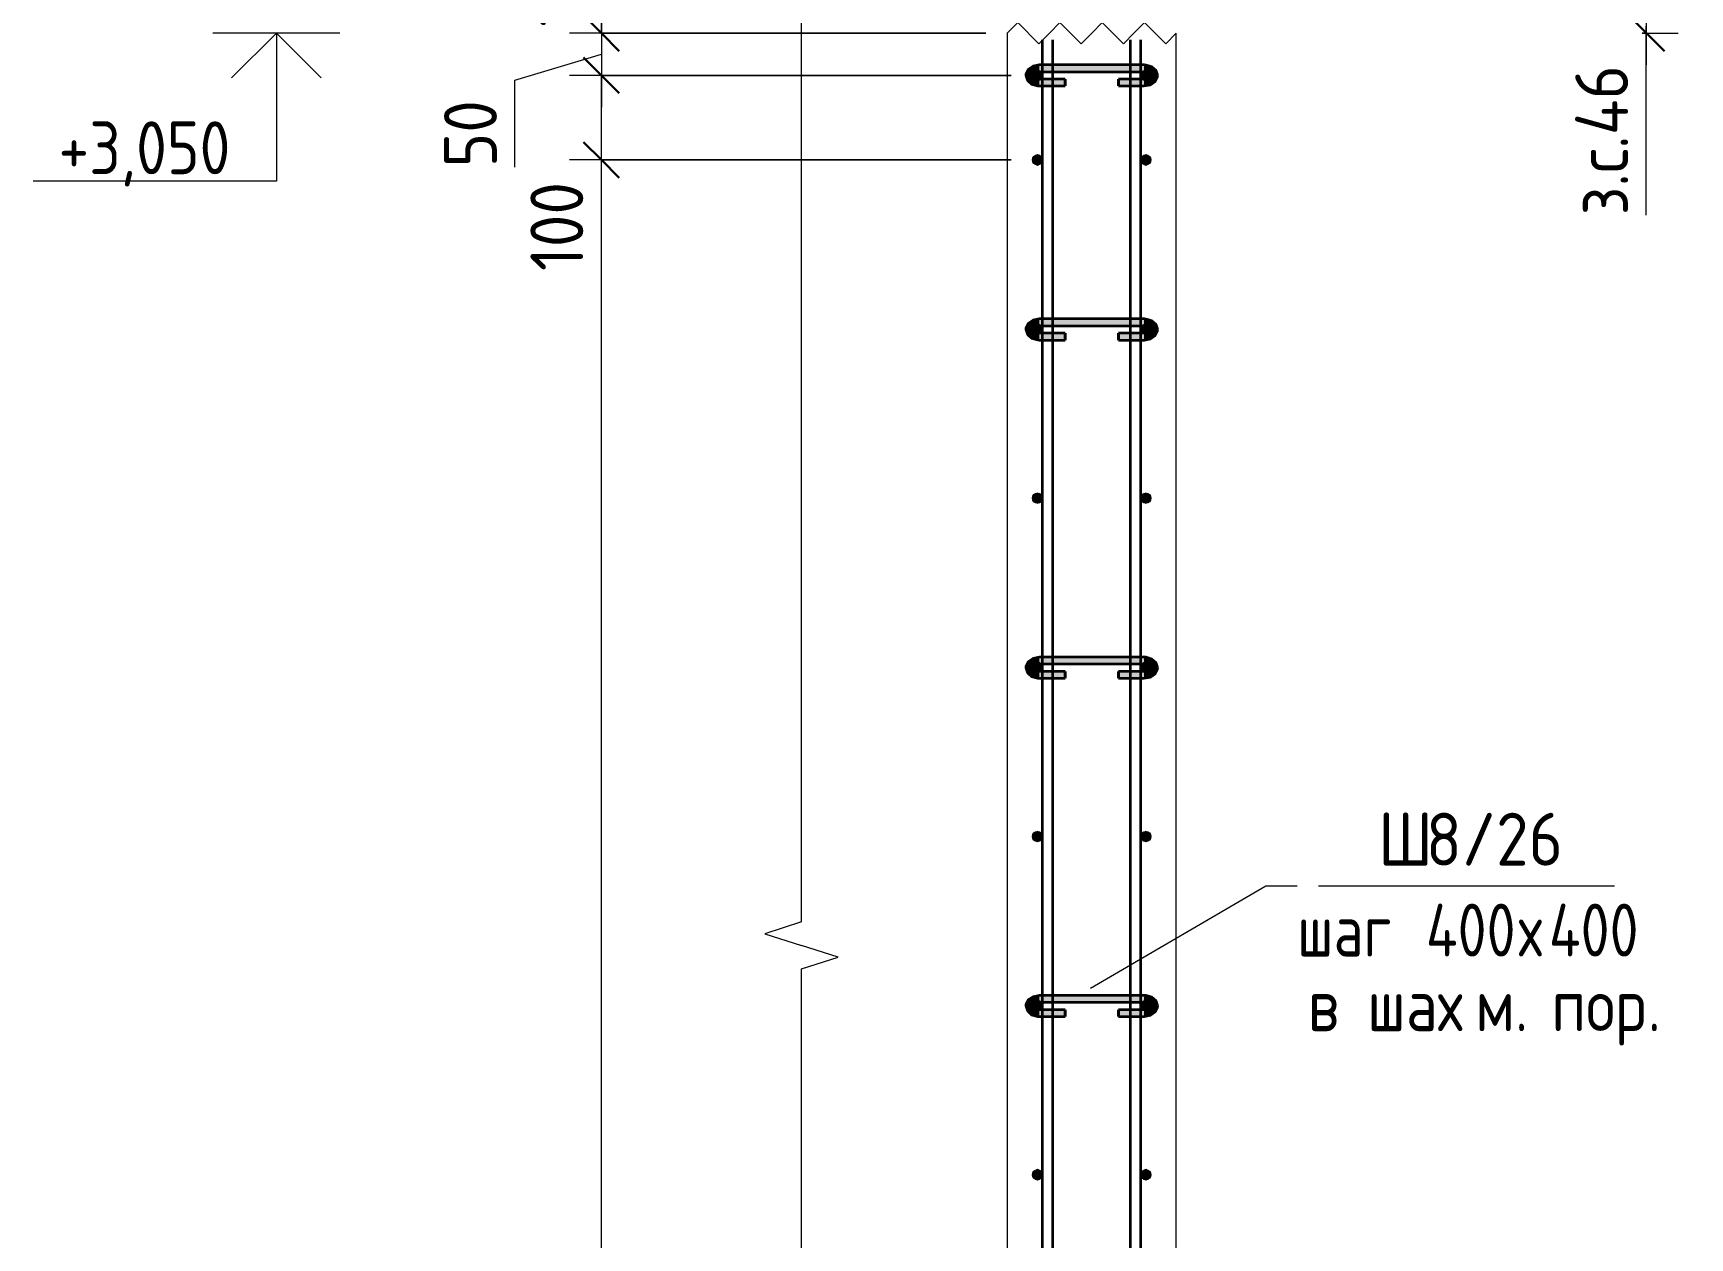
# Model space of a CAD drawing. Header units: millimetres. Extents: x 67134 to 118201, y -4983 to 13821.
# Drawn here: x 111119 to 113078, y 1625 to 3050 of the extents above; entities that cross this region are included whole.
import ezdxf

# ---------------------------------------------------------------- set-up
doc = ezdxf.new("R2010")
doc.units = ezdxf.units.MM
for name, color, linetype, lineweight in [('AA_Dim', 7, 'Continuous', 9), ('AA_Dim-25', 7, 'Continuous', 9), ('AA_Oformlenie', 7, 'Continuous', 9), ('AA_Vinoska', 7, 'Continuous', 9), ('AA_Visotnaya otmetka', 7, 'Continuous', 9), ('AF_Stena_Опалубка', 253, 'Continuous', 20), ('Gen_Text', 7, 'Continuous', 9), ('KR_Armatura', 7, 'Continuous', 20), ('KR_Armatura_Tonkie', 7, 'Continuous', 20)]:
    doc.layers.add(name, color=color, linetype=linetype, lineweight=lineweight)
doc.styles.add('ISOCPEUR_6', font='isocpeur.TTF', dxfattribs={"width": 0.85, "height": 62.5})
doc.styles.add('ISOCPEUR_7', font='isocpeur.TTF', dxfattribs={"width": 0.9, "height": 62.5})
doc.styles.add('ISOCPEUR_8', font='isocpeur.TTF', dxfattribs={"width": 0.8, "height": 62.5})
doc.dimstyles.new('00_Точн_3_знака__прозр__2', dxfattribs={"dimscale": 304.8, "dimtxt": 62.672186, "dimasz": 0.139436, "dimexe": 0.123031, "dimexo": 0.082021, "dimgap": 0.008202, "dimtad": 1, "dimdec": 3, "dimrnd": 0.001, "dimdsep": 46, "dimtxsty": 'ISOCPEUR_7', "dimblk1": 'OBLIQUE', "dimblk2": 'OBLIQUE', "dimsah": 1, "dimcen": 0.09, "dimdle": 0.123031, "dimazin": 0, "dimtfac": 1, "dimtdec": 4, "dimtix": 1, "dimtmove": 1, "dimatfit": 3, "dimfxl": 1, "dimtvp": 1, "dimtolj": 1, "dimtzin": 0, "dimlwd": 18, "dimlwe": 18, "dimarcsym": 2})
doc.dimstyles.new('00_Точн_3_знака__прозр__3', dxfattribs={"dimscale": 304.8, "dimtxt": 62.672186, "dimasz": 0.139436, "dimexe": 0.123031, "dimexo": 0.082021, "dimgap": 0.008202, "dimtad": 1, "dimdec": 3, "dimrnd": 0.001, "dimdsep": 46, "dimtxsty": 'ISOCPEUR_7', "dimblk1": 'OBLIQUE', "dimblk2": 'OBLIQUE', "dimsah": 1, "dimcen": 0.09, "dimdle": 0.123031, "dimazin": 0, "dimtfac": 1, "dimtdec": 4, "dimtix": 1, "dimtmove": 0, "dimatfit": 3, "dimfxl": 1, "dimtvp": 1, "dimtolj": 1, "dimtzin": 0, "dimlwd": 18, "dimlwe": 18, "dimarcsym": 2})

# ---------------------------------------------------------------- blocks, each defined once
blk = doc.blocks.new('261_Шпилька массив _НесАрм_РабПлоск_ - 8 А240-4096871-2-2 Армирование')
at = {"layer": 'KR_Armatura_Tonkie', "lineweight": 35}
for points in [[(-11591.8, 2988.6), (-11591.8, 2995.5), (-11598, 2996.9), (-11599.4, 2998.7), (-11599.8, 2999.9), (-11598.8, 3002.8), (-11595.8, 3004.8), (-11591.8, 3005.6), (-11591.8, 3012.4), (-11597.9, 3011.5), (-11600.7, 3010.1), (-11604.3, 3007), (-11606.8, 3003.7), (-11607.8, 2999.9), (-11606.6, 2995.6), (-11603.2, 2991.9), (-11598, 2989.5), (-11595.2, 2989.1)], [(-11551.2, 3005.6), (-11468, 3005.6), (-11468, 3012.4), (-11591.8, 3012.3), (-11591.8, 3005.6), (-11573.8, 3005.6)], [(-11472, 3004.4), (-11468, 3004.6), (-11468, 3005.6), (-11591.8, 3005.6), (-11591.8, 3004.4), (-11483.2, 3004.4)], [(-11468, 2988.6), (-11461.9, 2989.5), (-11456.7, 2991.9), (-11453.2, 2995.6), (-11452, 2999.9), (-11453.2, 3004.3), (-11455.6, 3007.8), (-11460.5, 3011), (-11468, 3012.3), (-11468, 3005.6), (-11464, 3004.8), (-11461.1, 3002.8), (-11460.1, 2999.8), (-11460.6, 2998.3), (-11462.5, 2996.7), (-11468, 2995.3), (-11468, 2989.1)], [(-11561.5, 2988.6), (-11561.5, 2995.5), (-11591.8, 2995.3), (-11591.8, 2988.6), (-11576, 2988.6)], [(-11588, 2987.5), (-11561.5, 2987.6), (-11561.5, 2988.6), (-11591.8, 2988.6), (-11591.8, 2987.5)], [(-11468, 2988.6), (-11468, 2995.5), (-11498.3, 2995.3), (-11498.3, 2988.6), (-11472, 2988.6)], [(-11484, 2987.5), (-11468, 2987.6), (-11468, 2988.6), (-11498.3, 2988.6), (-11498.3, 2987.5)], [(-11591.8, 2688.2), (-11591.8, 2695), (-11598, 2696.5), (-11599.3, 2698), (-11599.8, 2699.5), (-11598.8, 2702.3), (-11595.8, 2704.4), (-11591.8, 2705.2), (-11591.8, 2712), (-11597.9, 2711), (-11600.7, 2709.7), (-11604.3, 2706.6), (-11606.6, 2703.8), (-11607.8, 2699.5), (-11606.6, 2695.2), (-11603.2, 2691.5), (-11598, 2689.1), (-11595.7, 2688.7)], [(-11505.9, 2705.2), (-11468, 2705.2), (-11468, 2712), (-11591.8, 2711.9), (-11591.8, 2705.2), (-11551.2, 2705.2)], [(-11472, 2704), (-11468, 2704.1), (-11468, 2705.2), (-11591.8, 2705.2), (-11591.8, 2704), (-11483.2, 2704)], [(-11468, 2688.2), (-11461.9, 2689.1), (-11456.7, 2691.5), (-11453.2, 2695.2), (-11452, 2699.5), (-11453.2, 2703.8), (-11455.6, 2707.4), (-11460.5, 2710.5), (-11468, 2711.9), (-11468, 2705.2), (-11464, 2704.4), (-11461.1, 2702.3), (-11460.1, 2699.3), (-11460.6, 2697.9), (-11462.5, 2696.3), (-11468, 2694.9), (-11468, 2689)], [(-11576, 2688.2), (-11561.5, 2688.2), (-11561.5, 2695), (-11591.8, 2694.9), (-11591.8, 2688.2), (-11588, 2688.2)], [(-11588, 2687), (-11561.5, 2687.2), (-11561.5, 2688.2), (-11591.8, 2688.2), (-11591.8, 2687)], [(-11483.2, 2688.2), (-11468, 2688.2), (-11468, 2695), (-11498.3, 2694.9), (-11498.3, 2688.2), (-11484, 2688.2)], [(-11472, 2687), (-11468, 2687.2), (-11468, 2688.2), (-11498.3, 2688.2), (-11498.3, 2687), (-11483.2, 2687)], [(-11591.8, 2288.2), (-11591.8, 2295), (-11598, 2296.5), (-11599.4, 2298.2), (-11599.8, 2299.5), (-11598.8, 2302.3), (-11595.8, 2304.4), (-11591.8, 2305.2), (-11591.8, 2312), (-11597.9, 2311), (-11600.7, 2309.7), (-11604.3, 2306.6), (-11606.6, 2303.8), (-11607.8, 2299.5), (-11606.6, 2295.2), (-11603.2, 2291.5), (-11598, 2289.1), (-11595.7, 2288.7)], [(-11551.2, 2305.2), (-11468, 2305.2), (-11468, 2312), (-11591.8, 2311.9), (-11591.8, 2305.2), (-11573.8, 2305.2)], [(-11468, 2288.2), (-11461.9, 2289.1), (-11456.7, 2291.5), (-11453.2, 2295.2), (-11452, 2299.5), (-11453.2, 2303.8), (-11455.6, 2307.4), (-11460.5, 2310.5), (-11468, 2311.9), (-11468, 2305.2), (-11464, 2304.4), (-11461.1, 2302.3), (-11460.1, 2299.3), (-11460.6, 2297.9), (-11462.5, 2296.3), (-11468, 2294.9), (-11468, 2289)], [(-11576, 2304), (-11468, 2304.1), (-11468, 2305.2), (-11591.8, 2305.2), (-11591.8, 2304), (-11588, 2304)], [(-11591.8, 2288.2), (-11561.5, 2288.2), (-11561.5, 2295), (-11591.8, 2294.9), (-11591.8, 2289)], [(-11484, 2288.2), (-11468, 2288.2), (-11468, 2295), (-11498.3, 2294.9), (-11498.3, 2288.2)], [(-11588, 2287), (-11561.5, 2287.2), (-11561.5, 2288.2), (-11591.8, 2288.2), (-11591.8, 2287)], [(-11484, 2287), (-11468, 2287.2), (-11468, 2288.2), (-11498.3, 2288.2), (-11498.3, 2287)], [(-11591.8, 1888.2), (-11591.8, 1895), (-11598, 1896.5), (-11599.3, 1898), (-11599.8, 1899.5), (-11598.8, 1902.3), (-11595.8, 1904.4), (-11591.8, 1905.2), (-11591.8, 1912), (-11597.9, 1911), (-11600.7, 1909.7), (-11604.3, 1906.6), (-11606.6, 1903.8), (-11607.8, 1899.5), (-11606.6, 1895.2), (-11603.2, 1891.5), (-11598, 1889.1), (-11595.7, 1888.7)], [(-11551.2, 1905.2), (-11468, 1905.2), (-11468, 1912), (-11591.8, 1911.8), (-11591.8, 1905.2), (-11573.8, 1905.2)], [(-11551.2, 1904), (-11468, 1904.1), (-11468, 1905.2), (-11591.8, 1905.2), (-11591.8, 1904), (-11573.8, 1904)], [(-11468, 1888.2), (-11461.9, 1889.1), (-11456.7, 1891.5), (-11453.2, 1895.2), (-11452, 1899.5), (-11453.2, 1903.8), (-11455.6, 1907.4), (-11460.5, 1910.5), (-11468, 1911.8), (-11468, 1905.2), (-11464, 1904.4), (-11461.1, 1902.3), (-11460.1, 1899.3), (-11460.6, 1897.9), (-11462.5, 1896.3), (-11468, 1894.9), (-11468, 1889)], [(-11588, 1888.2), (-11561.5, 1888.2), (-11561.5, 1895), (-11591.8, 1894.9), (-11591.8, 1888.2)], [(-11573.8, 1887), (-11561.5, 1887.2), (-11561.5, 1888.2), (-11591.8, 1888.2), (-11591.8, 1887), (-11576, 1887)], [(-11484, 1888.2), (-11468, 1888.2), (-11468, 1895), (-11498.3, 1894.9), (-11498.3, 1888.2)], [(-11472, 1887), (-11468, 1887.2), (-11468, 1888.2), (-11498.3, 1888.2), (-11498.3, 1887), (-11483.2, 1887)]]:
    blk.add_hatch(color=256, dxfattribs=at).paths.add_polyline_path(points)
h = blk.add_hatch(color=256, dxfattribs=at)
h.paths.add_polyline_path([(-11591.8, 2987.5), (-11591.8, 2988.6), (-11598, 2989.5), (-11603.2, 2991.9), (-11603.8, 2992.3), (-11599.4, 2989.1), (-11597.9, 2988.4), (-11595.3, 2988)])
h.paths.add_polyline_path([(-11599.3, 3001.4), (-11598, 3003), (-11591.8, 3004.6), (-11591.8, 3005.6), (-11595.8, 3004.8), (-11598.8, 3002.7), (-11599, 3002.2)])
h = blk.add_hatch(color=256, dxfattribs=at)
h.paths.add_polyline_path([(-11468, 2987.5), (-11460.5, 2988.9), (-11455.6, 2992), (-11453.2, 2995.6), (-11456.7, 2991.9), (-11461.9, 2989.5), (-11468, 2988.6), (-11468, 2987.6)])
h.paths.add_polyline_path([(-11460.8, 3001.9), (-11461.1, 3002.8), (-11464.6, 3005), (-11468, 3005.6), (-11468, 3004.4), (-11467.4, 3004.3), (-11460.9, 3001.9)])
h = blk.add_hatch(color=256, dxfattribs=at)
h.paths.add_polyline_path([(-11591.8, 2687), (-11591.8, 2688.2), (-11598, 2689.1), (-11603.2, 2691.5), (-11603.8, 2691.9), (-11599.4, 2688.7), (-11597.9, 2688), (-11595.3, 2687.6)])
h.paths.add_polyline_path([(-11599.3, 2701), (-11598, 2702.6), (-11591.8, 2704.1), (-11591.8, 2705.2), (-11595.8, 2704.4), (-11598.8, 2702.3), (-11599, 2701.7)])
h = blk.add_hatch(color=256, dxfattribs=at)
h.paths.add_polyline_path([(-11468, 2687), (-11460.5, 2688.5), (-11455.6, 2691.6), (-11453.2, 2695.2), (-11456.7, 2691.5), (-11462.1, 2689), (-11468, 2688.2), (-11468, 2687.2)])
h.paths.add_polyline_path([(-11460.8, 2701.4), (-11461.1, 2702.3), (-11464.6, 2704.5), (-11468, 2705.2), (-11468, 2704), (-11467.4, 2703.9), (-11461.1, 2701.5)])
h = blk.add_hatch(color=256, dxfattribs=at)
h.paths.add_polyline_path([(-11591.8, 2287), (-11591.8, 2288.2), (-11598, 2289.1), (-11603.2, 2291.5), (-11601.9, 2290.3), (-11599.4, 2288.7), (-11597.9, 2288), (-11595.3, 2287.6)])
h.paths.add_polyline_path([(-11599.3, 2301), (-11598, 2302.6), (-11591.8, 2304.1), (-11591.8, 2305.2), (-11595.8, 2304.4), (-11598.8, 2302.3), (-11599, 2301.7)])
h = blk.add_hatch(color=256, dxfattribs=at)
h.paths.add_polyline_path([(-11468, 2287), (-11460.5, 2288.5), (-11455.6, 2291.6), (-11453.2, 2295.2), (-11456.7, 2291.5), (-11462.1, 2289), (-11468, 2288.2), (-11468, 2287.2)])
h.paths.add_polyline_path([(-11460.8, 2301.4), (-11461.1, 2302.3), (-11464.6, 2304.5), (-11468, 2305.2), (-11468, 2304), (-11467.4, 2303.9), (-11460.9, 2301.5)])
h = blk.add_hatch(color=256, dxfattribs=at)
h.paths.add_polyline_path([(-11591.8, 1887), (-11591.8, 1888.2), (-11598, 1889.1), (-11603.2, 1891.5), (-11603.8, 1891.9), (-11599.4, 1888.7), (-11597.9, 1888), (-11595.3, 1887.6)])
h.paths.add_polyline_path([(-11599.3, 1901), (-11598, 1902.6), (-11591.8, 1904.1), (-11591.8, 1905.2), (-11595.8, 1904.4), (-11598.8, 1902.3), (-11599, 1901.7)])
h = blk.add_hatch(color=256, dxfattribs=at)
h.paths.add_polyline_path([(-11468, 1887), (-11460.5, 1888.5), (-11455.6, 1891.6), (-11453.2, 1895.2), (-11456.7, 1891.5), (-11462.1, 1889), (-11468, 1888.2), (-11468, 1887.2)])
h.paths.add_polyline_path([(-11460.8, 1901.4), (-11461.1, 1902.3), (-11464.6, 1904.5), (-11468, 1905.2), (-11468, 1904), (-11467.4, 1903.9), (-11461.1, 1901.5)])
for p, q in [((-11588, 3012.4), (-11591.8, 3012.4)), ((-11591.8, 3004.4), (-11588, 3004.4)), ((-11576, 3012.4), (-11588, 3012.4)), ((-11588, 3004.4), (-11576, 3004.4)), ((-11484, 3012.4), (-11576, 3012.4)), ((-11576, 3004.4), (-11484, 3004.4)), ((-11472, 3012.4), (-11484, 3012.4)), ((-11484, 3004.4), (-11472, 3004.4)), ((-11468, 3012.4), (-11472, 3012.4)), ((-11472, 3004.4), (-11468, 3004.4)), ((-11588, 2995.5), (-11591.8, 2995.5)), ((-11591.8, 2987.5), (-11588, 2987.5)), ((-11576, 2995.5), (-11588, 2995.5)), ((-11588, 2987.5), (-11576, 2987.5)), ((-11561.5, 2995.5), (-11576, 2995.5)), ((-11576, 2987.5), (-11561.5, 2987.5)), ((-11561.5, 2995.5), (-11561.5, 2988.6)), ((-11561.5, 2994.3), (-11561.5, 2995.3)), ((-11561.5, 2987.6), (-11561.5, 2994.3)), ((-11561.5, 2988.6), (-11561.5, 2987.5)), ((-11484, 2995.5), (-11498.3, 2995.5)), ((-11498.3, 2988.6), (-11498.3, 2995.5)), ((-11498.3, 2995.3), (-11498.3, 2994.3)), ((-11498.3, 2994.3), (-11498.3, 2987.6)), ((-11498.3, 2987.5), (-11498.3, 2988.6)), ((-11498.3, 2987.5), (-11484, 2987.5)), ((-11472, 2995.5), (-11484, 2995.5)), ((-11484, 2987.5), (-11472, 2987.5)), ((-11468, 2995.5), (-11472, 2995.5)), ((-11472, 2987.5), (-11468, 2987.5)), ((-11588, 2712), (-11591.8, 2712)), ((-11591.8, 2704), (-11588, 2704)), ((-11576, 2712), (-11588, 2712)), ((-11588, 2704), (-11576, 2704)), ((-11484, 2712), (-11576, 2712)), ((-11576, 2704), (-11484, 2704)), ((-11472, 2712), (-11484, 2712)), ((-11484, 2704), (-11472, 2704)), ((-11468, 2712), (-11472, 2712)), ((-11472, 2704), (-11468, 2704)), ((-11588, 2695), (-11591.8, 2695)), ((-11591.8, 2687), (-11588, 2687)), ((-11576, 2695), (-11588, 2695)), ((-11588, 2687), (-11576, 2687)), ((-11561.5, 2695), (-11576, 2695)), ((-11576, 2687), (-11561.5, 2687)), ((-11561.5, 2695), (-11561.5, 2688.2)), ((-11561.5, 2693.8), (-11561.5, 2694.9)), ((-11561.5, 2687.2), (-11561.5, 2693.8)), ((-11561.5, 2688.2), (-11561.5, 2687)), ((-11484, 2695), (-11498.3, 2695)), ((-11498.3, 2688.2), (-11498.3, 2695)), ((-11498.3, 2694.9), (-11498.3, 2693.8)), ((-11498.3, 2693.8), (-11498.3, 2687.2)), ((-11498.3, 2687), (-11498.3, 2688.2)), ((-11498.3, 2687), (-11484, 2687)), ((-11472, 2695), (-11484, 2695)), ((-11484, 2687), (-11472, 2687)), ((-11468, 2695), (-11472, 2695)), ((-11472, 2687), (-11468, 2687)), ((-11588, 2312), (-11591.8, 2312)), ((-11576, 2312), (-11588, 2312)), ((-11484, 2312), (-11576, 2312)), ((-11472, 2312), (-11484, 2312)), ((-11468, 2312), (-11472, 2312)), ((-11591.8, 2304), (-11588, 2304)), ((-11588, 2295), (-11591.8, 2295)), ((-11588, 2304), (-11576, 2304)), ((-11576, 2295), (-11588, 2295)), ((-11576, 2304), (-11484, 2304)), ((-11561.5, 2295), (-11576, 2295)), ((-11561.5, 2295), (-11561.5, 2288.2)), ((-11561.5, 2293.8), (-11561.5, 2294.9)), ((-11561.5, 2287.2), (-11561.5, 2293.8)), ((-11484, 2295), (-11498.3, 2295)), ((-11498.3, 2288.2), (-11498.3, 2295)), ((-11498.3, 2294.9), (-11498.3, 2293.8)), ((-11498.3, 2293.8), (-11498.3, 2287.2)), ((-11484, 2304), (-11472, 2304)), ((-11472, 2295), (-11484, 2295)), ((-11472, 2304), (-11468, 2304)), ((-11468, 2295), (-11472, 2295)), ((-11591.8, 2287), (-11588, 2287)), ((-11588, 2287), (-11576, 2287)), ((-11576, 2287), (-11561.5, 2287)), ((-11561.5, 2288.2), (-11561.5, 2287)), ((-11498.3, 2287), (-11498.3, 2288.2)), ((-11498.3, 2287), (-11484, 2287)), ((-11484, 2287), (-11472, 2287)), ((-11472, 2287), (-11468, 2287)), ((-11588, 1912), (-11591.8, 1912)), ((-11591.8, 1904), (-11588, 1904)), ((-11576, 1912), (-11588, 1912)), ((-11588, 1904), (-11576, 1904)), ((-11484, 1912), (-11576, 1912)), ((-11576, 1904), (-11484, 1904)), ((-11472, 1912), (-11484, 1912)), ((-11484, 1904), (-11472, 1904)), ((-11468, 1912), (-11472, 1912)), ((-11472, 1904), (-11468, 1904)), ((-11588, 1895), (-11591.8, 1895)), ((-11591.8, 1887), (-11588, 1887)), ((-11576, 1895), (-11588, 1895)), ((-11588, 1887), (-11576, 1887)), ((-11561.5, 1895), (-11576, 1895)), ((-11576, 1887), (-11561.5, 1887)), ((-11561.5, 1895), (-11561.5, 1888.2)), ((-11561.5, 1893.8), (-11561.5, 1894.9)), ((-11561.5, 1887.2), (-11561.5, 1893.8)), ((-11561.5, 1888.2), (-11561.5, 1887)), ((-11484, 1895), (-11498.3, 1895)), ((-11498.3, 1888.2), (-11498.3, 1895)), ((-11498.3, 1894.9), (-11498.3, 1893.8)), ((-11498.3, 1893.8), (-11498.3, 1887.2)), ((-11498.3, 1887), (-11498.3, 1888.2)), ((-11498.3, 1887), (-11484, 1887)), ((-11472, 1895), (-11484, 1895)), ((-11484, 1887), (-11472, 1887)), ((-11468, 1895), (-11472, 1895)), ((-11472, 1887), (-11468, 1887))]:
    blk.add_line(p, q, dxfattribs=at)
at = {"layer": 'KR_Armatura_Tonkie', "lineweight": 35, "flags": 128}
for points in [[(-11591.8, 3012.4), (-11599.4, 3011), (-11605, 3007.1), (-11607.7, 3001.5), (-11607.8, 2999.9)], [(-11607.8, 2999.9), (-11606, 2994.1), (-11601, 2989.6), (-11593.7, 2987.5), (-11591.8, 2987.5)], [(-11599.8, 2999.9), (-11598.9, 3001.9), (-11595.1, 3004), (-11591.8, 3004.4)], [(-11591.8, 2995.5), (-11596.9, 2996.5), (-11599.5, 2998.8), (-11599.8, 2999.9)], [(-11452, 2999.9), (-11453.9, 3005.8), (-11458.9, 3010.2), (-11466.1, 3012.3), (-11468, 3012.4)], [(-11468, 3004.4), (-11463, 3003.3), (-11460.3, 3001.1), (-11460, 2999.9)], [(-11468, 2987.5), (-11460.4, 2988.9), (-11454.8, 2992.8), (-11452.1, 2998.4), (-11452, 2999.9)], [(-11460, 2999.9), (-11461, 2997.9), (-11464.7, 2995.9), (-11468, 2995.5)], [(-11591.8, 2712), (-11599.4, 2710.5), (-11605, 2706.6), (-11607.7, 2701.1), (-11607.8, 2699.5)], [(-11599.8, 2699.5), (-11598.9, 2701.5), (-11595.1, 2703.6), (-11591.8, 2704)], [(-11452, 2699.5), (-11453.9, 2705.4), (-11458.9, 2709.8), (-11466.1, 2711.9), (-11468, 2712)], [(-11468, 2704), (-11463, 2702.9), (-11460.3, 2700.7), (-11460, 2699.5)], [(-11607.8, 2699.5), (-11606, 2693.6), (-11601, 2689.2), (-11593.7, 2687.1), (-11591.8, 2687)], [(-11591.8, 2695), (-11596.9, 2696.1), (-11599.5, 2698.3), (-11599.8, 2699.5)], [(-11468, 2687), (-11460.4, 2688.5), (-11454.8, 2692.4), (-11452.1, 2697.9), (-11452, 2699.5)], [(-11460, 2699.5), (-11461, 2697.5), (-11464.7, 2695.5), (-11468, 2695)], [(-11591.8, 2312), (-11599.4, 2310.5), (-11605, 2306.6), (-11607.7, 2301.1), (-11607.8, 2299.5)], [(-11452, 2299.5), (-11453.9, 2305.4), (-11458.9, 2309.8), (-11466.1, 2311.9), (-11468, 2312)], [(-11607.8, 2299.5), (-11606, 2293.6), (-11601, 2289.2), (-11593.7, 2287.1), (-11591.8, 2287)], [(-11599.8, 2299.5), (-11598.9, 2301.5), (-11595.1, 2303.6), (-11591.8, 2304)], [(-11591.8, 2295), (-11596.9, 2296.1), (-11599.5, 2298.3), (-11599.8, 2299.5)], [(-11468, 2304), (-11463, 2302.9), (-11460.3, 2300.7), (-11460, 2299.5)], [(-11468, 2287), (-11460.4, 2288.5), (-11454.8, 2292.4), (-11452.1, 2297.9), (-11452, 2299.5)], [(-11460, 2299.5), (-11461, 2297.5), (-11464.7, 2295.5), (-11468, 2295)], [(-11591.8, 1912), (-11599.4, 1910.5), (-11605, 1906.6), (-11607.7, 1901.1), (-11607.8, 1899.5)], [(-11599.8, 1899.5), (-11598.9, 1901.5), (-11595.1, 1903.6), (-11591.8, 1904)], [(-11452, 1899.5), (-11453.9, 1905.4), (-11458.9, 1909.8), (-11466.1, 1911.9), (-11468, 1912)], [(-11468, 1904), (-11463, 1902.9), (-11460.3, 1900.7), (-11460, 1899.5)], [(-11607.8, 1899.5), (-11606, 1893.6), (-11601, 1889.2), (-11593.7, 1887.1), (-11591.8, 1887)], [(-11591.8, 1895), (-11596.9, 1896.1), (-11599.5, 1898.3), (-11599.8, 1899.5)], [(-11468, 1887), (-11460.4, 1888.5), (-11454.8, 1892.4), (-11452.1, 1897.9), (-11452, 1899.5)], [(-11460, 1899.5), (-11461, 1897.5), (-11464.7, 1895.5), (-11468, 1895)]]:
    blk.add_lwpolyline(points, dxfattribs=at)
blk = doc.blocks.new('011_Прямоугольник обрыва _ЭлУзла_ - 011_Прямоугольник обрыва _ЭлУзла_-4121425-2-2 Армирование')
at = {"layer": 'AA_Oformlenie'}
for p, q in [((-11873.1, 1999), (-11873.1, 3779.4)), ((-11873.1, -1618.1), (-11873.1, 1943.3))]:
    blk.add_line(p, q, dxfattribs=at)
blk = doc.blocks.new('Последовательность узлов - 3мм масшт20 маскировка-904226-2-2 Армирование')
at = {"layer": 'AA_Oformlenie'}
for p, q in [((-11630, 3050), (-11617.5, 3062.5)), ((-11592.5, 3037.5), (-11617.5, 3062.5)), ((-11580, 3050), (-11567.5, 3062.5)), ((-11542.5, 3037.5), (-11567.5, 3062.5)), ((-11530, 3050), (-11517.5, 3062.5)), ((-11492.5, 3037.5), (-11517.5, 3062.5)), ((-11480, 3050), (-11467.5, 3062.5)), ((-11442.5, 3037.5), (-11467.5, 3062.5)), ((-11580, 3050), (-11592.5, 3037.5)), ((-11530, 3050), (-11542.5, 3037.5)), ((-11480, 3050), (-11492.5, 3037.5)), ((-11430, 3050), (-11442.5, 3037.5))]:
    blk.add_line(p, q, dxfattribs=at)
blk = doc.blocks.new('DIMBLOCK101-2-2 Армирование')
at = {"layer": 'AA_Dim-25', "lineweight": 30}
for p, q in [((111790.8, 2900), (111769.5, 2921.2)), ((111790.8, 2900), (111812, 2878.8)), ((111790.8, -2900), (111769.5, -2878.8)), ((111790.8, -2900), (111812, -2921.2))]:
    blk.add_line(p, q, dxfattribs=at)
at = {"layer": 'AA_Dim-25', "lineweight": 18}
for p, q in [((112275.5, 2900), (111753.3, 2900)), ((111790.8, -2900), (111790.8, 2900)), ((111790.8, 2900), (112275.5, 2900)), ((112275.5, -2900), (111753.3, -2900)), ((111790.8, -2900), (112275.5, -2900))]:
    blk.add_line(p, q, dxfattribs=at)
at = {"layer": 'AA_Dim-25', "color": 0, "lineweight": 18, "insert": (111706.9, -214.6), "char_height": 62.5, "width": 515.094, "attachment_point": 1, "rotation": 90, "line_spacing_factor": 1.135194, "style": 'ISOCPEUR_7'}
blk.add_mtext('200х29=5800', dxfattribs=at)
blk = doc.blocks.new('_Oblique')
at = {"color": 0, "linetype": 'ByBlock', "lineweight": -2}
blk.add_line((-0.5, -0.5), (0.5, 0.5), dxfattribs=at)
blk = doc.blocks.new('DIMBLOCK102-2-2 Армирование')
at = {"layer": 'AA_Dim-25', "lineweight": 30}
for p, q in [((111790.8, 3000), (111769.5, 3021.3)), ((111790.8, 3000), (111812, 2978.8)), ((111790.8, 2900), (111769.5, 2921.2)), ((111790.8, 2900), (111812, 2878.8))]:
    blk.add_line(p, q, dxfattribs=at)
at = {"layer": 'AA_Dim-25', "lineweight": 18}
for p, q in [((112275.5, 3000), (111753.3, 3000)), ((111790.8, 2900), (111790.8, 3000)), ((111790.8, 3000), (112275.5, 3000)), ((111790.8, 2898.9), (111790.8, 2950)), ((112275.5, 2900), (111753.3, 2900)), ((111790.8, 2900), (112275.5, 2900)), ((111790.8, 2768.7), (111790.8, 2898.9))]:
    blk.add_line(p, q, dxfattribs=at)
at = {"layer": 'AA_Dim-25', "color": 0, "lineweight": 18, "insert": (111706.9, 2768.7), "char_height": 62.5, "width": 126.29, "attachment_point": 1, "rotation": 90, "line_spacing_factor": 1.135194, "style": 'ISOCPEUR_7'}
blk.add_mtext('100', dxfattribs=at)
blk = doc.blocks.new('DIMBLOCK103-2-2 Армирование')
at = {"layer": 'AA_Dim-25', "lineweight": 30}
for p, q in [((111790.8, 3170), (111769.5, 3191.3)), ((111790.8, 3170), (111812, 3148.8)), ((111790.8, 3050), (111769.5, 3071.3)), ((111790.8, 3050), (111812, 3028.8))]:
    blk.add_line(p, q, dxfattribs=at)
at = {"layer": 'AA_Dim-25', "lineweight": 18}
for p, q in [((112245.5, 3170), (111753.3, 3170)), ((111790.8, 3050), (111790.8, 3170)), ((111790.8, 3170), (112245.5, 3170)), ((112245.5, 3050), (111753.3, 3050)), ((111790.8, 3050), (112245.5, 3050))]:
    blk.add_line(p, q, dxfattribs=at)
at = {"layer": 'AA_Dim-25', "color": 0, "lineweight": 18, "insert": (111706.9, 3057.4), "char_height": 62.5, "width": 126.29, "attachment_point": 1, "rotation": 90, "line_spacing_factor": 1.135194, "style": 'ISOCPEUR_7'}
blk.add_mtext('120', dxfattribs=at)
blk = doc.blocks.new('DIMBLOCK105-2-2 Армирование')
at = {"layer": 'AA_Dim-25', "lineweight": 18}
for p, q in [((111790.8, 3087.5), (111790.8, 2962.5)), ((112245.5, 3050), (111753.3, 3050)), ((111790.8, 3050), (112245.5, 3050)), ((111688.7, 2994.4), (111790.8, 3025)), ((112275.5, 3000), (111753.3, 3000)), ((111790.8, 3000), (112275.5, 3000)), ((111688.7, 2891.3), (111688.7, 2994.4))]:
    blk.add_line(p, q, dxfattribs=at)
at = {"layer": 'AA_Dim-25', "lineweight": 30}
for p, q in [((111790.8, 3050), (111769.5, 3071.3)), ((111790.8, 3050), (111812, 3028.8)), ((111790.8, 3000), (111769.5, 3021.3)), ((111790.8, 3000), (111812, 2978.8))]:
    blk.add_line(p, q, dxfattribs=at)
at = {"layer": 'AA_Dim-25', "color": 0, "lineweight": 18, "insert": (111604.8, 2891.3), "char_height": 62.5, "width": 93.654, "attachment_point": 1, "rotation": 90, "line_spacing_factor": 1.135194, "style": 'ISOCPEUR_7'}
blk.add_mtext('50', dxfattribs=at)
blk = doc.blocks.new('DIMBLOCK113-2-2 Армирование')
at = {"layer": 'AA_Dim-25', "lineweight": 30}
for p, q in [((113026.5, 3096), (113005.3, 3117.3)), ((113026.5, 3096), (113047.8, 3074.8)), ((113026.5, 3050), (113005.3, 3071.3)), ((113026.5, 3050), (113047.8, 3028.8))]:
    blk.add_line(p, q, dxfattribs=at)
at = {"layer": 'AA_Dim-25', "lineweight": 18}
for p, q in [((113026.5, 3012.5), (113026.5, 3133.5)), ((113052.7, 3096), (112989, 3096)), ((113026.5, 3096), (113052.7, 3096)), ((113026.1, 3044.1), (113026.5, 3073)), ((113021.5, 3050), (113064, 3050)), ((113026.5, 3050), (113021.5, 3050)), ((113026.1, 2834.6), (113026.1, 3044.1))]:
    blk.add_line(p, q, dxfattribs=at)
at = {"layer": 'AA_Dim-25', "color": 0, "lineweight": 18, "insert": (112942.2, 2834.6), "char_height": 62.5, "width": 221.363, "attachment_point": 1, "rotation": 90, "line_spacing_factor": 1.135194, "style": 'ISOCPEUR_7'}
blk.add_mtext('з.с.46', dxfattribs=at)
blk = doc.blocks.new('042_М_Арматуры - Диам длина поз _ Комментарий-3662934-2-2 Армирование')
at = {"layer": 'AA_Vinoska'}
blk.add_line((-10831.3, -2781.2), (-10481.3, -2781.2), dxfattribs=at)
blk = doc.blocks.new('Высотные отметки - Стрелка вниз высокая-400290-2-2 Армирование')
at = {"layer": 'AA_Vinoska'}
for p, q in [((-12419, 3050), (-12569, 3050)), ((-12494, 3050), (-12547.1, 2997)), ((-12494, 3050), (-12494, 2875)), ((-12494, 3050), (-12441, 2997)), ((-12494, 2875), (-12781.5, 2875))]:
    blk.add_line(p, q, dxfattribs=at)

msp = doc.modelspace()

# ---------------------------------------------------------------- hatches: boundary and pattern name
at = {"layer": 'KR_Armatura'}
h = msp.add_hatch(color=256, dxfattribs=at)
edge = h.paths.add_edge_path()
edge.add_arc((112306.5429, 3000), 6, 0, 360)
for points in [[(112303.5429, 2994.8038), (112309.5429, 2994.8038), (112312.5429, 3000), (112309.5429, 3005.1962), (112303.5429, 3005.1962), (112300.5429, 3000)], [(112431.5429, 2994.8038), (112437.5429, 2994.8038), (112440.5429, 3000), (112437.5429, 3005.1962), (112431.5429, 3005.1962), (112428.5429, 3000)], [(112306.5429, 2894), (112311.739, 2897), (112311.739, 2903), (112306.5429, 2906), (112301.3467, 2903), (112301.3467, 2897)], [(112434.5429, 2894), (112439.739, 2897), (112439.739, 2903), (112434.5429, 2906), (112429.3467, 2903), (112429.3467, 2897)], [(112306.5429, 2694), (112311.739, 2697), (112311.739, 2703), (112306.5429, 2706), (112301.3467, 2703), (112301.3467, 2697), (112304.0453, 2695.4419)], [(112434.5429, 2694), (112439.739, 2697), (112439.739, 2703), (112434.5429, 2706), (112429.3467, 2703), (112429.3467, 2697)], [(112306.5429, 2494), (112311.739, 2497), (112311.739, 2503), (112306.5429, 2506), (112301.3467, 2503), (112301.3467, 2497), (112306.3618, 2494.1045)], [(112434.5429, 2494), (112439.739, 2497), (112439.739, 2503), (112434.5429, 2506), (112429.3467, 2503), (112429.3467, 2497), (112434.3618, 2494.1045)], [(112306.5429, 2294), (112311.739, 2297), (112311.739, 2303), (112306.5429, 2306), (112301.3467, 2303), (112301.3467, 2297), (112304.0453, 2295.4419)], [(112434.5429, 2294), (112439.739, 2297), (112439.739, 2303), (112434.5429, 2306), (112429.3467, 2303), (112429.3467, 2297)], [(112306.5429, 2094), (112311.739, 2097), (112311.739, 2103), (112306.5429, 2106), (112301.3467, 2103), (112301.3467, 2097)], [(112434.5429, 2094), (112439.739, 2097), (112439.739, 2103), (112434.5429, 2106), (112429.3467, 2103), (112429.3467, 2097)], [(112306.5429, 1894), (112311.739, 1897.2033), (112311.739, 1903), (112306.5429, 1906), (112301.3467, 1903), (112301.3467, 1897), (112304.0453, 1895.4419)], [(112434.5429, 1894), (112439.739, 1897.2033), (112439.739, 1903), (112434.5429, 1906), (112429.3467, 1903), (112429.3467, 1897)], [(112306.5429, 1694), (112311.739, 1697), (112311.739, 1703), (112306.5429, 1706), (112301.3467, 1703), (112301.3467, 1697)], [(112434.5429, 1694), (112439.739, 1697), (112439.739, 1703), (112434.5429, 1706), (112429.3467, 1703), (112429.3467, 1697)]]:
    msp.add_hatch(color=256, dxfattribs=at).paths.add_polyline_path(points)
h = msp.add_hatch(color=256, dxfattribs=at)
edge = h.paths.add_edge_path()
edge.add_arc((112434.5429, 3000), 6, 0, 360)
h = msp.add_hatch(color=256, dxfattribs=at)
edge = h.paths.add_edge_path()
edge.add_arc((112306.5429, 2900), 6, 0, 360)
h = msp.add_hatch(color=256, dxfattribs=at)
edge = h.paths.add_edge_path()
edge.add_arc((112434.5429, 2900), 6, 0, 360)
h = msp.add_hatch(color=256, dxfattribs=at)
edge = h.paths.add_edge_path()
edge.add_arc((112306.5429, 2700), 6, 0, 360)
h = msp.add_hatch(color=256, dxfattribs=at)
edge = h.paths.add_edge_path()
edge.add_arc((112434.5429, 2700), 6, 0, 360)
h = msp.add_hatch(color=256, dxfattribs=at)
edge = h.paths.add_edge_path()
edge.add_arc((112306.5429, 2500), 6, 0, 360)
h = msp.add_hatch(color=256, dxfattribs=at)
edge = h.paths.add_edge_path()
edge.add_arc((112434.5429, 2500), 6, 0, 360)
h = msp.add_hatch(color=256, dxfattribs=at)
edge = h.paths.add_edge_path()
edge.add_arc((112306.5429, 2300), 6, 0, 360)
h = msp.add_hatch(color=256, dxfattribs=at)
edge = h.paths.add_edge_path()
edge.add_arc((112434.5429, 2300), 6, 0, 360)
h = msp.add_hatch(color=256, dxfattribs=at)
edge = h.paths.add_edge_path()
edge.add_arc((112306.5429, 2100), 6, 0, 360)
h = msp.add_hatch(color=256, dxfattribs=at)
edge = h.paths.add_edge_path()
edge.add_arc((112434.5429, 2100), 6, 0, 360)
h = msp.add_hatch(color=256, dxfattribs=at)
edge = h.paths.add_edge_path()
edge.add_arc((112306.5429, 1900), 6, 0, 360)
h = msp.add_hatch(color=256, dxfattribs=at)
edge = h.paths.add_edge_path()
edge.add_arc((112434.5429, 1900), 6, 0, 360)
h = msp.add_hatch(color=256, dxfattribs=at)
edge = h.paths.add_edge_path()
edge.add_arc((112306.5429, 1700), 6, 0, 360)
h = msp.add_hatch(color=256, dxfattribs=at)
edge = h.paths.add_edge_path()
edge.add_arc((112434.5429, 1700), 6, 0, 360)

# ---------------------------------------------------------------- linework, layer by layer
at = {"layer": 'AA_Vinoska'}
for p, q in [((112369.1639, 1920.4474), (112576.3498, 2041.737)), ((112576.3498, 2041.737), (112613.3373, 2041.737)), ((112027.4019, 1998.9953), (111984.0768, 1984.9182)), ((111984.0768, 1984.9182), (112027.4019, 1970.841)), ((112070.7031, 1957.091), (112027.4019, 1970.841)), ((112027.4019, 1943.341), (112070.7031, 1957.091))]:
    msp.add_line(p, q, dxfattribs=at)
at = {"layer": 'AF_Stena_Опалубка'}
for p, q in [((112270.5429, 3050), (112270.5429, -2950)), ((112470.5429, -2950), (112470.5429, 3050))]:
    msp.add_line(p, q, dxfattribs=at)
at = {"layer": 'KR_Armatura'}
for p, q in [((112303.5429, 3005.1962), (112300.5429, 3000)), ((112300.5429, 3000), (112303.5429, 2994.8038)), ((112309.5429, 3005.1962), (112303.5429, 3005.1962)), ((112312.5429, 3000), (112309.5429, 3005.1962)), ((112309.5429, 2994.8038), (112312.5429, 3000)), ((112431.5429, 3005.1962), (112428.5429, 3000)), ((112428.5429, 3000), (112431.5429, 2994.8038)), ((112437.5429, 3005.1962), (112431.5429, 3005.1962)), ((112440.5429, 3000), (112437.5429, 3005.1962)), ((112437.5429, 2994.8038), (112440.5429, 3000)), ((112303.5429, 2994.8038), (112309.5429, 2994.8038)), ((112431.5429, 2994.8038), (112437.5429, 2994.8038)), ((112306.5429, 2906), (112301.3467, 2903)), ((112301.3467, 2903), (112301.3467, 2897)), ((112311.739, 2903), (112306.5429, 2906)), ((112311.739, 2897), (112311.739, 2903)), ((112434.5429, 2906), (112429.3467, 2903)), ((112429.3467, 2903), (112429.3467, 2897)), ((112439.739, 2903), (112434.5429, 2906)), ((112439.739, 2897), (112439.739, 2903)), ((112301.3467, 2897), (112306.5429, 2894)), ((112306.5429, 2894), (112311.739, 2897)), ((112429.3467, 2897), (112434.5429, 2894)), ((112434.5429, 2894), (112439.739, 2897)), ((112306.5429, 2706), (112301.3467, 2703)), ((112311.739, 2703), (112306.5429, 2706)), ((112434.5429, 2706), (112429.3467, 2703)), ((112439.739, 2703), (112434.5429, 2706)), ((112301.3467, 2703), (112301.3467, 2697)), ((112301.3467, 2697), (112304.0453, 2695.4419)), ((112304.0453, 2695.4419), (112306.5429, 2694)), ((112306.5429, 2694), (112311.739, 2697)), ((112311.739, 2697), (112311.739, 2703)), ((112429.3467, 2703), (112429.3467, 2697)), ((112429.3467, 2697), (112434.5429, 2694)), ((112434.5429, 2694), (112439.739, 2697)), ((112439.739, 2697), (112439.739, 2703)), ((112306.5429, 2506), (112301.3467, 2503)), ((112301.3467, 2503), (112301.3467, 2497)), ((112301.3467, 2497), (112306.3618, 2494.1045)), ((112306.3618, 2494.1045), (112306.5429, 2494)), ((112311.739, 2503), (112306.5429, 2506)), ((112306.5429, 2494), (112311.739, 2497)), ((112311.739, 2497), (112311.739, 2503)), ((112434.5429, 2506), (112429.3467, 2503)), ((112429.3467, 2503), (112429.3467, 2497)), ((112429.3467, 2497), (112434.3618, 2494.1045)), ((112434.3618, 2494.1045), (112434.5429, 2494)), ((112439.739, 2503), (112434.5429, 2506)), ((112434.5429, 2494), (112439.739, 2497)), ((112439.739, 2497), (112439.739, 2503)), ((112306.5429, 2306), (112301.3467, 2303)), ((112301.3467, 2303), (112301.3467, 2297)), ((112301.3467, 2297), (112304.0453, 2295.4419)), ((112304.0453, 2295.4419), (112306.5429, 2294)), ((112311.739, 2303), (112306.5429, 2306)), ((112306.5429, 2294), (112311.739, 2297)), ((112311.739, 2297), (112311.739, 2303)), ((112434.5429, 2306), (112429.3467, 2303)), ((112429.3467, 2303), (112429.3467, 2297)), ((112429.3467, 2297), (112434.5429, 2294)), ((112439.739, 2303), (112434.5429, 2306)), ((112434.5429, 2294), (112439.739, 2297)), ((112439.739, 2297), (112439.739, 2303)), ((112306.5429, 2106), (112301.3467, 2103)), ((112301.3467, 2103), (112301.3467, 2097)), ((112301.3467, 2097), (112306.5429, 2094)), ((112311.739, 2103), (112306.5429, 2106)), ((112306.5429, 2094), (112311.739, 2097)), ((112311.739, 2097), (112311.739, 2103)), ((112434.5429, 2106), (112429.3467, 2103)), ((112429.3467, 2103), (112429.3467, 2097)), ((112429.3467, 2097), (112434.5429, 2094)), ((112439.739, 2103), (112434.5429, 2106)), ((112434.5429, 2094), (112439.739, 2097)), ((112439.739, 2097), (112439.739, 2103)), ((112306.5429, 1906), (112301.3467, 1903)), ((112301.3467, 1903), (112301.3467, 1897)), ((112311.739, 1903), (112306.5429, 1906)), ((112311.739, 1897.2033), (112311.739, 1903)), ((112434.5429, 1906), (112429.3467, 1903)), ((112429.3467, 1903), (112429.3467, 1897)), ((112439.739, 1903), (112434.5429, 1906)), ((112439.739, 1897.2033), (112439.739, 1903)), ((112301.3467, 1897), (112304.0453, 1895.4419)), ((112304.0453, 1895.4419), (112306.5429, 1894)), ((112306.5429, 1894), (112311.739, 1897.2033)), ((112429.3467, 1897), (112434.5429, 1894)), ((112434.5429, 1894), (112439.739, 1897.2033)), ((112306.5429, 1706), (112301.3467, 1703)), ((112311.739, 1703), (112306.5429, 1706)), ((112434.5429, 1706), (112429.3467, 1703)), ((112439.739, 1703), (112434.5429, 1706)), ((112301.3467, 1703), (112301.3467, 1697)), ((112301.3467, 1697), (112306.5429, 1694)), ((112306.5429, 1694), (112311.739, 1697)), ((112311.739, 1697), (112311.739, 1703)), ((112429.3467, 1703), (112429.3467, 1697)), ((112429.3467, 1697), (112434.5429, 1694)), ((112434.5429, 1694), (112439.739, 1697)), ((112439.739, 1697), (112439.739, 1703))]:
    msp.add_line(p, q, dxfattribs=at)
for centre in [(112306.5429, 3000), (112434.5429, 3000), (112306.5429, 2900), (112434.5429, 2900), (112306.5429, 2700), (112434.5429, 2700), (112306.5429, 2500), (112434.5429, 2500), (112306.5429, 2300), (112434.5429, 2300), (112306.5429, 2100), (112434.5429, 2100), (112306.5429, 1900), (112434.5429, 1900), (112306.5429, 1700), (112434.5429, 1700)]:
    msp.add_circle(centre, 6, dxfattribs=at)
at = {"layer": 'KR_Armatura_Tonkie', "lineweight": 35}
for p, q in [((112312.5429, -2950), (112312.5429, 3042)), ((112324.5429, -2950), (112324.5429, 3042)), ((112416.5429, -2950), (112416.5429, 3042)), ((112428.5429, -2950), (112428.5429, 3042))]:
    msp.add_line(p, q, dxfattribs=at)

# ---------------------------------------------------------------- block references
at = {"layer": 'AA_Oformlenie'}
for name in ['011_Прямоугольник обрыва _ЭлУзла_ - 011_Прямоугольник обрыва _ЭлУзла_-4121425-2-2 Армирование', 'Последовательность узлов - 3мм масшт20 маскировка-904226-2-2 Армирование']:
    msp.add_blockref(name, (123900.5429, 0), dxfattribs=at)
at = {"layer": 'AA_Vinoska'}
for name, p in [('Высотные отметки - Стрелка вниз высокая-400290-2-2 Армирование', (123900.5429, 0)), ('042_М_Арматуры - Диам длина поз _ Комментарий-3662934-2-2 Армирование', (123470.0038, 4822.9412))]:
    msp.add_blockref(name, p, dxfattribs=at)
at = {"layer": 'KR_Armatura_Tonkie', "lineweight": 35}
msp.add_blockref('261_Шпилька массив _НесАрм_РабПлоск_ - 8 А240-4096871-2-2 Армирование', (123900.5429, 0), dxfattribs=at)

# ---------------------------------------------------------------- texts
at = {"layer": 'AA_Vinoska', "char_height": 62.5, "attachment_point": 1}
for s, insert, width, style in [('\\fISOCPEUR|b0|i0|c204|p34|;\\W.9;Ш', (112709.0873, 2127.9932), 68.544281, 'ISOCPEUR_7'), ('8/26', (112765.642, 2127.9932), 194.810062, 'ISOCPEUR_7'), (' 400', (112733.7227, 2020.5169), 171.561125, 'ISOCPEUR_8'), ('400', (112910.9935, 2020.5169), 134.6835, 'ISOCPEUR_8'), ('шаг', (112613.3373, 2020.5169), 145.907125, 'ISOCPEUR_8'), ('\\fISOCPEUR|b0|i0|c204|p34|;\\W.8;х', (112875.2748, 2020.5169), 43.291125, 'ISOCPEUR_8')]:
    msp.add_mtext(s, dxfattribs=dict(at, insert=insert, width=width, style=style))
at = {"layer": 'AA_Visotnaya otmetka', "insert": (111149.0362, 2945.6705), "char_height": 62.5, "width": 239.899334, "attachment_point": 1, "line_spacing_factor": 1.135194, "style": 'ISOCPEUR_6'}
msp.add_mtext('+3,050', dxfattribs=at)
at = {"layer": 'Gen_Text', "char_height": 62.5, "attachment_point": 1, "style": 'ISOCPEUR_6'}
for s, insert, width in [('\\fISOCPEUR|b0|i0|c204|p34|;\\W.85; ', (112663.8025, 1932.2104), 39.182477), ('\\fISOCPEUR|b0|i0|c204|p34|;\\W.85;в', (112625.8513, 1932.2104), 45.99682), ('шах', (112696.1312, 1932.2104), 155.02632), ('м. ', (112824.0408, 1932.2104), 109.0295), ('пор', (112913.9991, 1932.2104), 137.990461), ('\\fISOCPEUR|b0|i0|c204|p34|;\\W.85;.', (113027.8526, 1932.2104), 18.739445)]:
    msp.add_mtext(s, dxfattribs=dict(at, insert=insert, width=width))

# ---------------------------------------------------------------- dimensions: what is measured, and where the dimension line sits
at = {"layer": 'AA_Dim', "lineweight": 18}
for base, p1, p2, override, picture, middle in [((111790.7795, 3170), (112270.5429, 3050), (112270.5429, 3170), {"dimpost": '<>', "dimfxl": 120}, 'DIMBLOCK103-2-2 Армирование', (111757.0295, 3110)), ((111790.7795, 2900), (112300.5429, -2900), (112300.5429, 2900), {"dimpost": '200х29=<>', "dimfxl": 5800}, 'DIMBLOCK101-2-2 Армирование', (111757.0295, 0))]:
    dim = msp.add_linear_dim(base=base, p1=p1, p2=p2, angle=90, dimstyle='00_Точн_3_знака__прозр__3', override=override, dxfattribs=at)
    dim.commit()
    dim.dimension.update_dxf_attribs({"geometry": picture, "text_midpoint": middle})
for base, p1, p2, override, picture, middle in [((113026.5332, 3096), (112996.4812, 3050), (113077.7429, 3096), {"dimpost": 'з.с.<>', "dimfxl": 93.378061}, 'DIMBLOCK113-2-2 Армирование', (112983.8833, 2945.2755)), ((111790.7795, 3000), (112270.5429, 3050), (112300.5429, 3000), {"dimpost": '<>', "dimfxl": 58.309519}, 'DIMBLOCK105-2-2 Армирование', (111646.4702, 2938.1496)), ((111790.7795, 3000), (112300.5429, 2900), (112300.5429, 3000), {"dimpost": '<>', "dimfxl": 100}, 'DIMBLOCK102-2-2 Армирование', (111748.5262, 2831.839))]:
    dim = msp.add_linear_dim(base=base, p1=p1, p2=p2, angle=90, dimstyle='00_Точн_3_знака__прозр__2', override=override, dxfattribs=at)
    dim.commit()
    dim.dimension.update_dxf_attribs({"geometry": picture, "text_midpoint": middle, "dimtype": 160, "text_rotation": 90})

doc.saveas('drawing.dxf')
